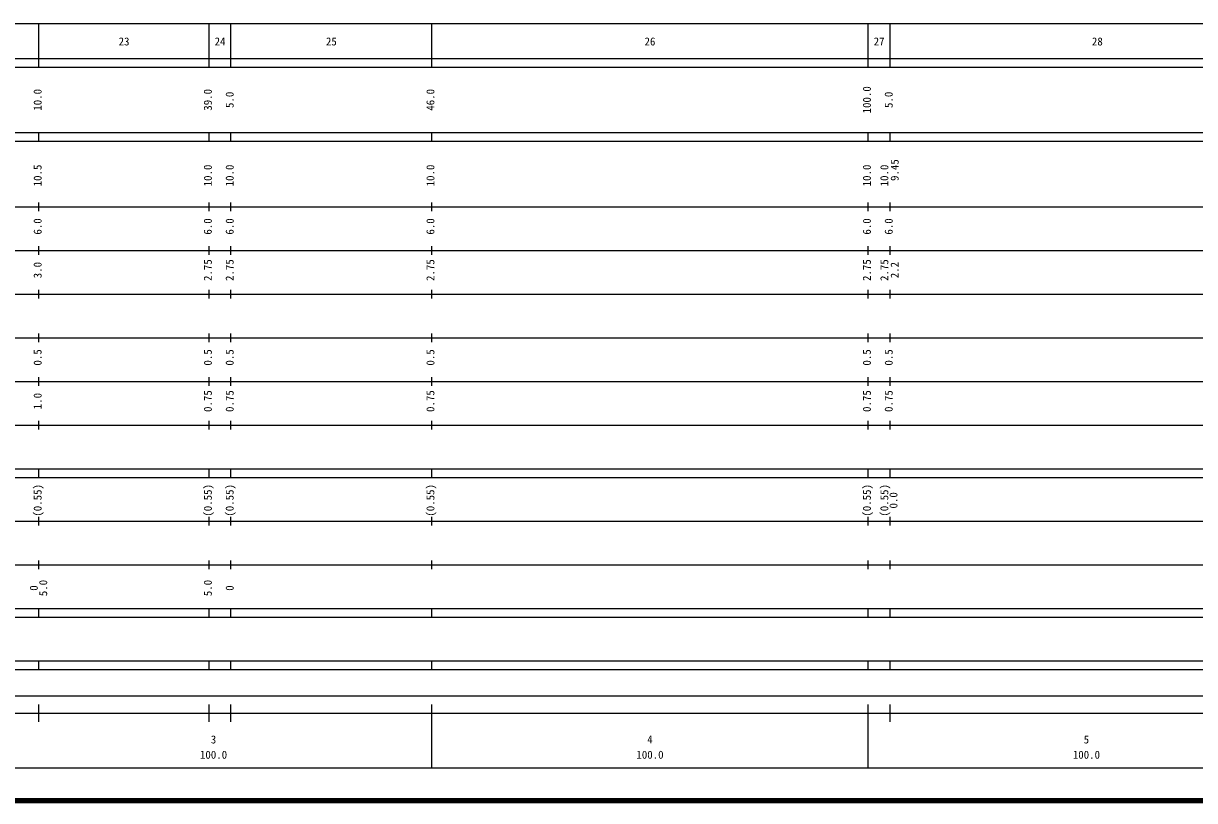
# Model space of a CAD drawing. Units: millimetres on the paper, enlarged 1000 times. Extents: x 40000 to 680000, y 20000 to 380000.
# Drawn here: x 274442 to 542781, y 20000 to 198000 of the extents above; entities that cross this region are included whole.
import ezdxf
from ezdxf.enums import TextEntityAlignment as Align

# ---------------------------------------------------------------- set-up
doc = ezdxf.new("R2010")
doc.units = ezdxf.units.MM
doc.header["$LTSCALE"] = 1000
doc.layers.add('M-TTL', color=2, linetype='Continuous', lineweight=140)
doc.layers.add('M-TTL-BAND', color=7, linetype='Continuous', lineweight=25)
doc.styles.add('ＭＳ ゴシック', font='')
doc.styles.get('ＭＳ ゴシック').set_extended_font_data('MS Gothic')

msp = doc.modelspace()

# ---------------------------------------------------------------- linework, layer by layer
at = {"layer": 'M-TTL'}
msp.add_line((40000, 20000), (680000, 20000), dxfattribs=at)
at = {"layer": 'M-TTL-BAND'}
for p, q in [((68000, 198000), (579000, 198000)), ((278000, 188000), (278000, 198000)), ((317000, 188000), (317000, 198000)), ((322000, 188000), (322000, 198000)), ((368000, 188000), (368000, 198000)), ((468000, 188000), (468000, 198000)), ((473000, 188000), (473000, 198000)), ((40000, 190000), (579000, 190000)), ((40000, 188000), (579000, 188000)), ((40000, 173000), (579000, 173000)), ((278000, 171000), (278000, 173000)), ((317000, 171000), (317000, 173000)), ((322000, 171000), (322000, 173000)), ((368000, 171000), (368000, 173000)), ((468000, 171000), (468000, 173000)), ((473000, 171000), (473000, 173000)), ((40000, 171000), (579000, 171000)), ((40000, 156000), (579000, 156000)), ((278000, 155000), (278000, 157000)), ((317000, 155000), (317000, 157000)), ((322000, 155000), (322000, 157000)), ((368000, 155000), (368000, 157000)), ((468000, 155000), (468000, 157000)), ((473000, 155000), (473000, 157000)), ((46000, 146000), (579000, 146000)), ((278000, 145000), (278000, 147000)), ((317000, 145000), (317000, 147000)), ((322000, 145000), (322000, 147000)), ((368000, 145000), (368000, 147000)), ((468000, 145000), (468000, 147000)), ((473000, 145000), (473000, 147000)), ((278000, 135000), (278000, 137000)), ((317000, 135000), (317000, 137000)), ((322000, 135000), (322000, 137000)), ((368000, 135000), (368000, 137000)), ((468000, 135000), (468000, 137000)), ((473000, 135000), (473000, 137000)), ((52000, 136000), (579000, 136000)), ((278000, 125000), (278000, 127000)), ((317000, 125000), (317000, 127000)), ((322000, 125000), (322000, 127000)), ((368000, 125000), (368000, 127000)), ((468000, 125000), (468000, 127000)), ((473000, 125000), (473000, 127000)), ((46000, 126000), (579000, 126000)), ((52000, 116000), (579000, 116000)), ((278000, 115000), (278000, 117000)), ((317000, 115000), (317000, 117000)), ((322000, 115000), (322000, 117000)), ((368000, 115000), (368000, 117000)), ((468000, 115000), (468000, 117000)), ((473000, 115000), (473000, 117000)), ((46000, 106000), (579000, 106000)), ((278000, 105000), (278000, 107000)), ((317000, 105000), (317000, 107000)), ((322000, 105000), (322000, 107000)), ((368000, 105000), (368000, 107000)), ((468000, 105000), (468000, 107000)), ((473000, 105000), (473000, 107000)), ((40000, 96000), (579000, 96000)), ((40000, 94000), (579000, 94000)), ((278000, 94000), (278000, 96000)), ((317000, 94000), (317000, 96000)), ((322000, 94000), (322000, 96000)), ((368000, 94000), (368000, 96000)), ((468000, 94000), (468000, 96000)), ((473000, 94000), (473000, 96000)), ((49000, 84000), (579000, 84000)), ((278000, 83000), (278000, 85000)), ((317000, 83000), (317000, 85000)), ((322000, 83000), (322000, 85000)), ((368000, 83000), (368000, 85000)), ((468000, 83000), (468000, 85000)), ((473000, 83000), (473000, 85000)), ((40000, 74000), (579000, 74000)), ((278000, 73000), (278000, 75000)), ((317000, 73000), (317000, 75000)), ((322000, 73000), (322000, 75000)), ((368000, 73000), (368000, 75000)), ((468000, 73000), (468000, 75000)), ((473000, 73000), (473000, 75000)), ((40000, 64000), (579000, 64000)), ((40000, 62000), (579000, 62000)), ((278000, 62000), (278000, 64000)), ((317000, 62000), (317000, 64000)), ((322000, 62000), (322000, 64000)), ((368000, 62000), (368000, 64000)), ((468000, 62000), (468000, 64000)), ((473000, 62000), (473000, 64000)), ((40000, 52000), (579000, 52000)), ((278000, 50000), (278000, 52000)), ((317000, 50000), (317000, 52000)), ((322000, 50000), (322000, 52000)), ((368000, 50000), (368000, 52000)), ((468000, 50000), (468000, 52000)), ((473000, 50000), (473000, 52000)), ((40000, 50000), (579000, 50000)), ((71000, 44000), (565000, 44000)), ((278000, 38000), (278000, 42000)), ((317000, 38000), (317000, 42000)), ((322000, 38000), (322000, 42000)), ((368000, 27500), (368000, 42000)), ((468000, 27500), (468000, 42000)), ((473000, 38000), (473000, 42000)), ((40000, 40000), (579000, 40000)), ((68000, 27500), (579000, 27500))]:
    msp.add_line(p, q, dxfattribs=at)

# ---------------------------------------------------------------- texts
at = {"layer": 'M-TTL-BAND', "style": 'ＭＳ ゴシック'}
for s, p in [('23', (297500, 192405)), ('24', (319500, 192405)), ('25', (345000, 192405)), ('26', (418000, 192405)), ('27', (470500, 192405)), ('28', (520500, 192405)), ('3', (318000, 32523)), ('4', (418000, 32523)), ('5', (518000, 32523)), ('100.0', (318000, 29033)), ('100.0', (418000, 29033)), ('100.0', (518000, 29033))]:
    msp.add_text(s, height=1833, dxfattribs=at).set_placement(p, align=Align.BOTTOM_CENTER)
for s, p in [('10.0', (279155, 180500)), ('39.0', (318155, 180500)), ('46.0', (369155, 180500)), ('100.0', (469155, 180500)), ('5.0', (323155, 180500)), ('5.0', (474155, 180500)), ('9.45', (475525, 164410)), ('10.5', (279155, 163174)), ('10.0', (318155, 163174)), ('10.0', (323155, 163174)), ('10.0', (369155, 163174)), ('10.0', (469155, 163174)), ('10.0', (473155, 163174)), ('6.0', (279155, 151500)), ('6.0', (318155, 151500)), ('6.0', (323155, 151500)), ('6.0', (369155, 151500)), ('6.0', (469155, 151500)), ('6.0', (474155, 151500)), ('3.0', (279155, 141500)), ('2.75', (318155, 141500)), ('2.75', (323155, 141500)), ('2.75', (369155, 141500)), ('2.75', (469155, 141500)), ('2.75', (473155, 141500)), ('2.2', (475525, 141500)), ('0.5', (279155, 121500)), ('0.5', (318155, 121500)), ('0.5', (323155, 121500)), ('0.5', (369155, 121500)), ('0.5', (469155, 121500)), ('0.5', (474155, 121500)), ('1.0', (279155, 111500)), ('0.75', (318155, 111500)), ('0.75', (323155, 111500)), ('0.75', (369155, 111500)), ('0.75', (469155, 111500)), ('0.75', (474155, 111500)), ('(0.55)', (279155, 88764)), ('(0.55)', (318155, 88764)), ('(0.55)', (323155, 88764)), ('(0.55)', (369155, 88764)), ('(0.55)', (469155, 88764)), ('(0.55)', (473155, 88764)), ('0.0', (475245, 88764)), ('5.0', (280433, 68679)), ('5.0', (318155, 68679)), ('0', (278277, 68679)), ('0', (323155, 68679))]:
    msp.add_text(s, height=1833, rotation=90, dxfattribs=at).set_placement(p, align=Align.BOTTOM_CENTER)

doc.saveas('drawing.dxf')
